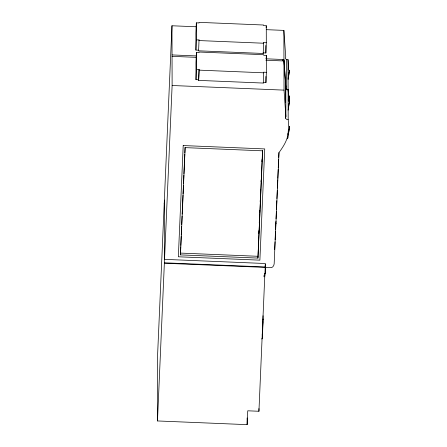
<?xml version="1.0" encoding="UTF-8"?>
<svg xmlns="http://www.w3.org/2000/svg" width="447" height="447" viewBox="0 0 447 447"><rect width="100%" height="100%" fill="white"/><g stroke="black" fill="none" stroke-linecap="round" stroke-linejoin="round"><path stroke-width="0.67" d="M275.397 234.083L275.386 234.507L275.536 231.267M275.872 223.17L275.86 223.601L275.983 221.159M276.341 212.442L276.33 212.867L276.414 211.397M276.481 209.626L276.481 209.263M164.384 200.06L157.327 361.215L157.478 420.951L247.141 424.65L247.75 410.799L258.936 411.262L264.803 275.419M196.3 26.775L171.972 25.77L164.384 199.625L164.535 259.355L265.384 263.518L264.864 275.369L264.211 275.341L264.149 276.732L264.808 276.76M157.478 420.951L172.123 85.506L171.972 25.77M180.465 254.891L185.147 147.627L262.624 150.823L257.941 258.087L180.465 254.891L180.733 246.817M180.795 245.425L181.191 236.374M181.253 234.977L181.616 226.618M181.711 224.528L182.074 216.175M182.164 214.085L182.532 205.726M182.588 204.329L182.985 195.278M183.047 193.886L183.41 185.527M183.505 183.438L183.868 175.079M183.929 173.687L184.326 164.63M184.387 163.239L184.779 154.181M184.84 152.79L185.086 147.219M266.311 42.733L266.267 25.73L263.601 25.624L263.601 25.015L198.988 22.35L198.993 22.953L196.328 22.847L195.881 33.095L195.92 50.098L198.585 50.204L198.591 50.813L263.199 53.478L263.646 42.627L266.311 42.733L265.864 52.981L263.199 52.875L263.199 53.478M195.92 50.098L196.367 39.85L196.328 22.847M266.384 72.313L266.345 55.411L263.68 55.305L263.674 54.696L199.066 52.031L199.066 52.634L196.401 52.528L195.954 62.776L195.998 79.672L198.664 79.784L198.664 80.387L263.277 83.058L263.719 72.202L266.384 72.313L265.937 82.561L263.272 82.449L263.277 83.058M195.998 79.672L196.445 69.425L196.401 52.528M198.591 50.813L199.032 39.956L196.367 39.85M198.664 79.784L199.111 69.536L196.445 69.425M198.664 80.387L199.111 69.536M266.177 27.781L266.267 25.73M266.194 58.831L266.345 55.411M258.807 233.407L258.93 230.618M259.266 222.958L259.355 220.868M259.724 212.509L259.813 210.42M260.176 202.066L260.271 199.977M260.607 192.311L260.724 189.528M261.059 181.868L261.149 179.778M261.484 172.112L261.607 169.329M261.942 161.669L262.031 159.579M257.941 258.087L262.557 150.415M262.473 332.054L262.322 335.535L262.216 334.524M262.624 328.573L262.931 321.605M263.02 319.516L263.037 315.722M265.585 266.943L265.44 273.581L264.909 273.558M265.44 273.581L265.714 267.3L265.188 267.278M274.687 249.521L275.022 241.844M275.117 239.754L275.358 234.172M275.57 229.289L275.844 223.008M276.028 218.823L276.302 212.543M276.458 209.056L276.822 200.686M276.911 198.591L277.28 190.221M277.369 188.126L277.732 179.755M277.794 178.359L278.19 169.29M278.252 167.893L278.621 159.523M278.71 157.428L278.922 152.544M289.069 71.224L289.114 70.62M289.405 71.28L289.449 70.676M289.472 96.971L289.472 96.317M289.483 101.586L289.555 100.469L289.399 101.083M287.566 138.179L287.572 138.916L287.773 137.927M289.55 127.283L289.617 126.16L289.466 126.775M288.27 77.348L288.22 77.946L288.365 77.353M288.416 133.351L288.365 133.949L289.343 128.038M289.276 72.269L289.477 70.157M289.354 102.581L289.555 101.206M287.639 137.793L287.767 136.804M289.421 128.272L289.622 126.898M289.326 72.079L288.125 79.231M288.851 101.044L289.544 95.848L289.388 96.463M289.181 99.111L289.393 97.77M289.192 103.732L289.405 102.391M289.466 128.082L287.935 137.168M288.131 79.08L289.203 72.028L289.053 72.677M288.505 100.927L288.723 99.659M288.946 99.044L289.164 97.781M288.773 101.028L289.215 97.899M288.555 106.995L289.282 102.341M288.091 110.185L289.181 103.698M288.047 134.396L288.259 133.133M288.052 135.05L288.594 131.887M289.097 72.09L289.321 70.771M287.723 138.302L287.946 136.983M288.444 107.666L288.298 108.101M288.08 133.742L288.17 133.307M285.493 102.329L285.46 88.54L285.817 86.997L283.951 60.474L282.543 60.418L282.543 59.982L283.951 60.038L285.817 86.562L285.454 88.098L286.482 89.322L288.103 89.283L288.03 59.63L286.41 59.674L285.382 58.451L285.739 56.909L283.879 30.39L266.501 29.675M285.46 88.54L286.482 89.758L288.108 89.718L288.181 119.366L286.561 119.405L285.532 118.187L285.89 116.645L285.817 86.997M289.276 71.146L289.405 70.626M289.416 127.149L289.595 126.68M262.758 320.102L263.154 319.868L263.149 319.002L262.333 338.67L261.506 338.96M172.045 54.925L196.373 55.931M265.881 58.803L283.951 59.546M172.05 56.344L196.378 57.35M265.881 60.222L283.951 60.965M199.111 70.14L263.724 72.811L263.719 72.202M172.123 85.506L284.029 90.126L285.89 116.645M180.465 253.086L257.936 256.287M164.362 262.802L265.211 266.965M164.362 263.238L271.446 267.658L272.754 266.881L273.715 265.552L274.162 263.881L279.017 152.578C283.152 146.767 287.494 140.436 288.075 133.133A68.81 67.016 -0.1 0 0 288.181 119.366M286.41 59.674L286.482 89.322M285.527 116.119L285.532 118.187M283.879 30.39L283.951 60.038M283.951 60.474L284.029 90.126M265.842 45.505L265.864 52.981M265.92 76.476L265.937 82.561M265.205 264.624L265.216 267.401M264.864 273.357L264.864 275.369M263.646 42.627L263.646 43.23L199.038 40.565L199.032 39.956M264.149 275.391L264.149 276.732M258.925 408.58L258.936 411.262M247.124 417.939L247.141 424.65M164.211 203.502L164.211 203.944M288.03 59.63A68.81 67.016 -0.1 0 1 288.209 70.129M288.103 89.283A68.81 67.016 -0.1 0 1 288.242 100.435M288.108 89.718A68.81 67.016 -0.1 0 1 288.287 100.217M183.203 145.56L178.347 256.785L259.886 260.154L264.741 148.929L183.203 145.56"/></g></svg>
